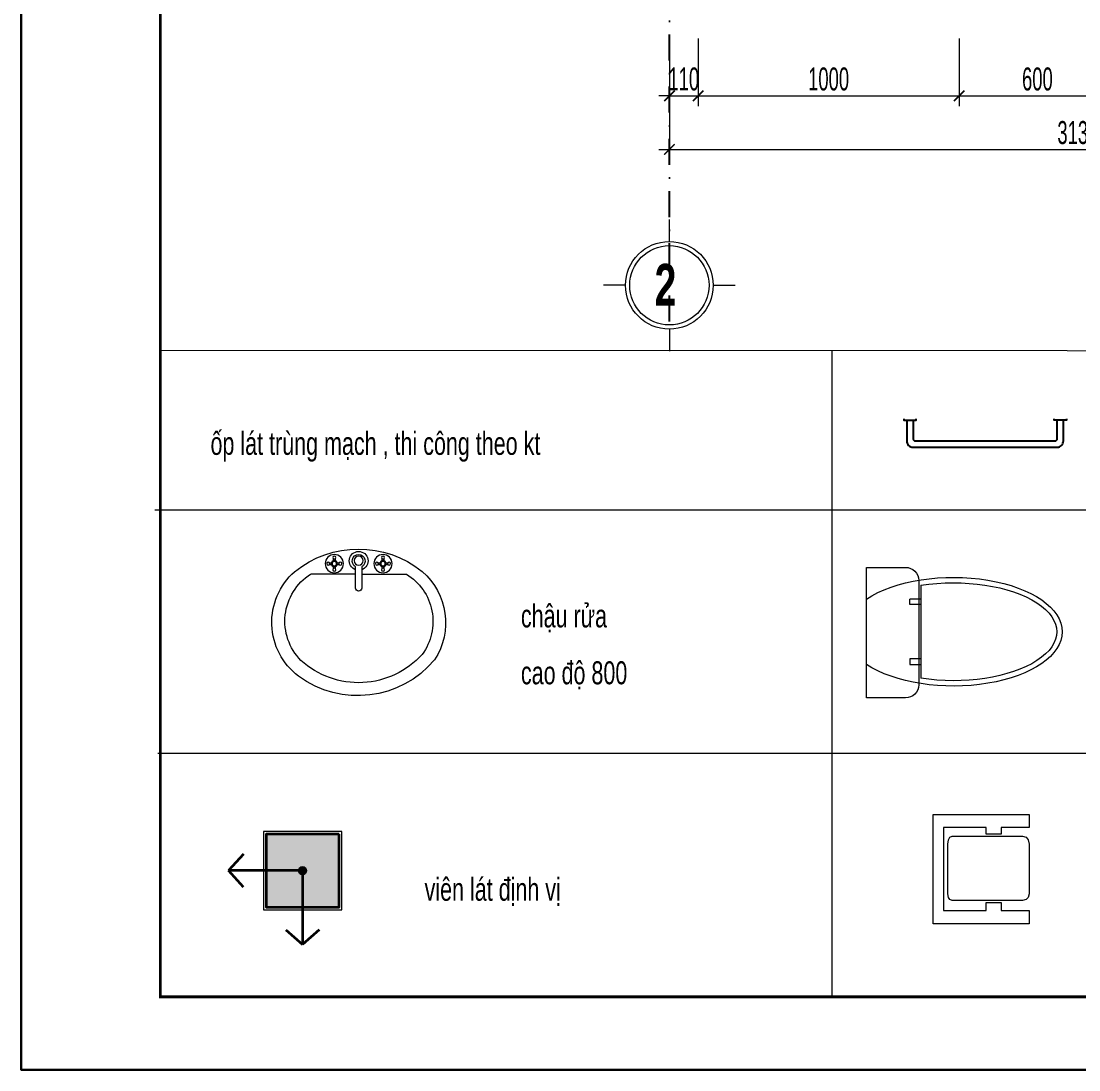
# Model space of a CAD drawing. Header units: inches. Extents: x 274208 to 641690, y -81912 to 129129.
# Drawn here: x 427121 to 431174, y -14890 to -10872 of the extents above; entities that cross this region are included whole.
import ezdxf

# ---------------------------------------------------------------- set-up
doc = ezdxf.new("R2010")
doc.units = ezdxf.units.IN
doc.header["$MEASUREMENT"] = 0
doc.header["$PDMODE"] = 3
doc.linetypes.add('DASHDOT', pattern=[1, 0.5, -0.25, 0, -0.25])
for name, color, linetype, lineweight in [('01.Cut', 255, 'Continuous', 35), ('03.Manh', 251, 'Continuous', 13), ('05.Text', 253, 'Continuous', 18), ('07.Noi that', 169, 'Continuous', 5), ('07.noithat', 250, 'Continuous', 9), ('08.Dim', 156, 'Continuous', 15), ('09.Hatch', 250, 'Continuous', 5), ('10.Text', 254, 'Continuous', 18), ('11.Khung bo', 32, 'Continuous', 50), ('12.Khung', 36, 'Continuous', 25), ('Alliance-manh', 8, 'Continuous', 13)]:
    doc.layers.add(name, color=color, linetype=linetype, lineweight=lineweight)
doc.layers.add('HACH', color=250, linetype='Continuous')
doc.layers.add('TRUC', color=250, linetype='DASHDOT')
doc.layers.add('Tpl_Bound', color=1, linetype='Continuous', plot=False)
doc.styles.add('AVANTHB', font='')
doc.styles.add('TT5_Text Dim', font='hoatbif.shx', dxfattribs={"width": 0.6})
doc.styles.get('AVANTHB').set_extended_font_data('.VnAvantH', bold=True)
doc.dimstyles.new('TT5_Dim 1-40', dxfattribs={"dimscale": 40, "dimtxt": 2.2, "dimasz": 1, "dimexe": 1, "dimexo": 0.5, "dimgap": 0.5, "dimtad": 1, "dimdec": 0, "dimzin": 0, "dimdsep": 46, "dimtxsty": 'TT5_Text Dim', "dimblk": 'ARCHTICK', "dimcen": 0, "dimdle": 1, "dimclrd": 256, "dimclre": 256, "dimclrt": 1, "dimadec": 0, "dimazin": 0, "dimtfac": 0.015, "dimtdec": 0, "dimtix": 1, "dimtmove": 2, "dimatfit": 3, "dimldrblk": 'DOT', "dimfxl": 1, "dimtolj": 1, "dimtzin": 0, "dimlwd": -1, "dimlwe": -1, "dimarcsym": 1})

# ---------------------------------------------------------------- blocks, each defined once
blk = doc.blocks.new('100')
at = {"layer": '11.Khung bo', "const_width": 26.7}
blk.add_lwpolyline([(1860913, -945240), (1860913, -916940), (1896063, -916940), (1896063, -945240)], close=True, dxfattribs=at)
at = {"layer": '12.Khung', "color": 1}
blk.add_lwpolyline([(1901579, -945940), (1901579, -916240), (1859580, -916240), (1859580, -945940)], close=True, dxfattribs=at)
blk = doc.blocks.new('ewefw')
at = {"linetype": 'Continuous', "ltscale": 50}
for p, q in [((-29.8, -53.2), (-29.8, 69.1)), ((-29.8, 69.1), (109.8, 69.1)), ((109.8, 69.1), (109.8, -53.2)), ((93.1, 56), (-13, 56)), ((-13, 56), (-13, 1.7)), ((93.1, 1.7), (93.1, 56)), ((0, 44.9), (0.9, 48)), ((0, -44.9), (0, 44.9)), ((0.9, 48), (3.7, 49.8)), ((3.7, 49.8), (8.4, 50.4)), ((8.4, 50.4), (71.6, 50.4)), ((71.6, 50.4), (77.2, 49.8)), ((77.2, 49.8), (80.7, 48)), ((80.7, 48), (81.9, 44.9)), ((81.9, 44.9), (81.9, -44.9)), ((-13, 1.7), (-2.8, 1.7)), ((-2.8, 1.7), (-2.8, -17.8)), ((84.7, -17.8), (84.7, 1.7)), ((84.7, 1.7), (93.1, 1.7)), ((-2.8, -17.8), (-13, -17.8)), ((-13, -17.8), (-13, -53.2)), ((93.1, -17.8), (84.7, -17.8)), ((93.1, -53.2), (93.1, -17.8)), ((-13, -53.2), (-29.8, -53.2)), ((0.9, -49.5), (0, -44.9)), ((3.7, -52.3), (0.9, -49.5)), ((8.4, -53.2), (3.7, -52.3)), ((71.6, -53.2), (8.4, -53.2)), ((77.2, -52.3), (71.6, -53.2)), ((80.7, -49.5), (77.2, -52.3)), ((81.9, -44.9), (80.7, -49.5)), ((109.8, -53.2), (93.1, -53.2))]:
    blk.add_line(p, q, dxfattribs=at)
blk = doc.blocks.new('A$C3D407474')
for points in [[(0, 60), (0, 55), (60, 55), (60, 60)], [(780, 60), (780, 55), (720, 55), (720, 60)]]:
    blk.add_lwpolyline(points)
for points in [[(15, 55), (15, -45, 0.414214), (45, -75), (735, -75, 0.414214), (765, -45), (765, 55)], [(45, 55), (45, -35, 0.414214), (55, -45), (725, -45, 0.414214), (735, -35), (735, 55)]]:
    blk.add_lwpolyline(points, format="xyb")
blk = doc.blocks.new('dgjhfdfhdfgdfgh')
at = {"layer": '09.Hatch'}
h = blk.add_hatch(dxfattribs=at)
h.set_pattern_fill('AR-SAND', color=256, scale=10, double=1)
h.set_pattern_definition([(37.5, (0, 0), (-0.6299336, 19.2682377), [0, -15.2, 0, -17, 0, -16.25]), (7.5, (0, 0), (17.697767, 28.2214607), [0, -8.2, 0, -13.7, 0, -5.25]), (327.5, (-12.3, 0), (31.1414186, 0.0565905), [0, -5, 0, -18, 0, -23.5]), (317.5, (-12.3, 0), (30.061266, 8.7767556), [0, -2.5, 0, -11.8, 0, -13.5])])
h.paths.add_polyline_path([(262747.6, 235300.6), (263307.6, 235300.6), (263307.6, 235860.6), (262747.6, 235860.6)])
h = blk.add_hatch(color=1, dxfattribs=at)
h.dxf.hatch_style = 1
edge = h.paths.add_edge_path()
edge.add_arc((263027.6, 235580.6), 31.4, 0, 360)
at = {"layer": '01.Cut', "color": 1}
for p, q in [((262900.2, 236033.8), (263027.6, 236147)), ((263027.6, 235611.9), (263027.6, 236147)), ((263155.1, 236033.8), (263027.6, 236147)), ((263480.9, 235708), (263594.1, 235580.6)), ((263059, 235580.6), (263594.1, 235580.6)), ((263480.9, 235453.1), (263594.1, 235580.6))]:
    blk.add_line(p, q, dxfattribs=at)
blk.add_lwpolyline([(262747.6, 235300.6), (263307.6, 235300.6), (263307.6, 235860.6), (262747.6, 235860.6)], close=True, dxfattribs=at)
at = {"layer": '09.Hatch'}
blk.add_lwpolyline([(262727.6, 235280.6), (263327.6, 235280.6), (263327.6, 235880.6), (262727.6, 235880.6)], close=True, dxfattribs=at)
blk.add_circle((263027.6, 235580.6), 31.4, dxfattribs=at)
blk = doc.blocks.new('A$C44375D42')
at = {"layer": '03.Manh'}
for p, q in [((431.3, 208.3), (75.5, 208.3)), ((128.4, 166.7), (128.4, 208.3)), ((149.2, 208.3), (149.2, 166.7)), ((357.6, 208.3), (357.6, 166.7)), ((378.4, 208.3), (378.4, 166.7)), ((149.2, 166.7), (128.4, 166.7)), ((357.6, 166.7), (378.4, 166.7))]:
    blk.add_line(p, q, dxfattribs=at)
blk.add_lwpolyline([(500, 0), (500, 150, 0.414214), (450, 200), (50, 200, 0.414214), (0, 150), (0, 0)], format="xyb", close=True, dxfattribs=at)
for major_axis, ratio, start_param, end_param in [((0, -416.7), 0.5, 0.643501, 5.639684), ((0, -395.8), 0.473683, 1.249496, 5.033665)]:
    blk.add_ellipse((253.4, 333.3), major_axis=major_axis, ratio=ratio, start_param=start_param, end_param=end_param, dxfattribs=at)
blk = doc.blocks.new('A$C1CC355C6')
at = {"layer": '07.Noi that'}
for p, q in [((71.9, 8.3), (71.9, 137.4)), ((33.3, 71.8), (28, 71.8)), ((28, 67.4), (33.3, 67.4)), ((39.6, 83.3), (39.6, 78.1)), ((39.6, 61.1), (39.6, 55.9)), ((43.9, 83.3), (43.9, 78.1)), ((43.9, 61.1), (43.9, 55.9)), ((55.5, 71.8), (50.2, 71.8)), ((50.2, 67.4), (55.5, 67.4)), ((111.8, 8.3), (50.5, 8.3)), ((50.5, -9.2), (111.8, -9.2)), ((71.9, -9.2), (71.9, -137.6)), ((39.6, -56.7), (39.6, -61.9)), ((43.9, -56.7), (43.9, -61.9)), ((33.3, -68.2), (28, -68.2)), ((28, -72.6), (33.3, -72.6)), ((39.6, -78.9), (39.6, -84.1)), ((43.9, -78.9), (43.9, -84.1)), ((55.5, -68.2), (50.2, -68.2)), ((50.2, -72.6), (55.5, -72.6))]:
    blk.add_line(p, q, dxfattribs=at)
for centre, radius in [((41.8, 69.6), 26.2), ((41.8, 87.1), 4.37), ((24.3, 69.6), 4.37), ((41.8, 69.6), 8.75), ((41.8, 69.6), 6.56), ((59.3, 69.6), 4.38), ((41.8, 52.1), 4.37), ((33, -0.4), 13.1), ((41.8, -70.4), 26.2), ((41.8, -52.9), 4.37), ((24.3, -70.4), 4.37), ((41.8, -70.4), 8.75), ((41.8, -70.4), 6.56), ((41.8, -87.9), 4.37), ((59.3, -70.4), 4.38)]:
    blk.add_circle(centre, radius, dxfattribs=at)
for centre, radius, start, end in [((210.5, 54.2), 195, 37.4317, 138.3129), ((293, 0), 293, 141.1241, 218.6137), ((207.3, 50.6), 160.9, 45.6391, 147.3099), ((137.8, -0.3), 246.1, 312.0945, 42.3528), ((132.8, 2.3), 288.3, 309.9717, 36.2438), ((33.7, -0.4), 27, 18.9246, 341.0754), ((34.1, -0.4), 18.6, 28.0737, 331.9263), ((111.8, -0.4), 8.75, 270.005, 89.995), ((208.1, -54.3), 159.7, 211.4116, 306.3712), ((211.7, -54.8), 195.4, 220.9441, 302.9876)]:
    blk.add_arc(centre, radius, start, end, dxfattribs=at)
blk = doc.blocks.new('_ARCHTICK')
at = {"color": 0, "linetype": 'ByBlock', "const_width": 0.15}
blk.add_lwpolyline([(-0.5, -0.5), (0.5, 0.5)], dxfattribs=at)
blk = doc.blocks.new('*D1133')
at = {"layer": '08.Dim', "transparency": 16777216}
for p, q in [((429605.1, -10938.2), (429605.1, -11198.3)), ((429715.1, -10938.2), (429715.1, -11198.3)), ((429605.1, -11158.3), (429565.1, -11158.3)), ((429605.1, -11158.3), (429715.1, -11158.3)), ((429715.1, -11158.3), (429755.1, -11158.3))]:
    blk.add_line(p, q, dxfattribs=at)
at = {"layer": 'Defpoints', "color": 0, "transparency": 16777216}
for p in [(429605.1, -10918.2), (429715.1, -10918.2), (429715.1, -11158.3)]:
    blk.add_point(p, dxfattribs=at)
at = {"layer": '08.Dim', "transparency": 16777216, "xscale": 40, "yscale": 40, "zscale": 40}
blk.add_blockref('_ARCHTICK', (429605.1, -11158.3), dxfattribs=at)
at = {"layer": '08.Dim', "transparency": 16777216, "xscale": 40, "yscale": 40, "zscale": 40, "rotation": 180}
blk.add_blockref('_ARCHTICK', (429715.1, -11158.3), dxfattribs=at)
at = {"layer": '08.Dim', "color": 1, "transparency": 16777216, "insert": (429660.1, -11094.3), "char_height": 88, "attachment_point": 5, "style": 'TT5_Text Dim'}
blk.add_mtext('\\A1;110', dxfattribs=at)
blk = doc.blocks.new('_DOT')
at = {"color": 1, "linetype": 'ByBlock'}
blk.add_line((-0.5, 0), (-1, 0), dxfattribs=at)
at = {"color": 1, "linetype": 'ByBlock', "const_width": 0.5}
blk.add_lwpolyline([(-0.25, 0, 1), (0.25, 0, 1)], format="xyb", close=True, dxfattribs=at)
blk = doc.blocks.new('*D1134')
at = {"layer": '08.Dim', "transparency": 16777216}
for p, q in [((429715.1, -10938.2), (429715.1, -11198.3)), ((430715.1, -10938.2), (430715.1, -11198.3)), ((429675.1, -11158.3), (430755.1, -11158.3))]:
    blk.add_line(p, q, dxfattribs=at)
at = {"layer": 'Defpoints', "color": 0, "transparency": 16777216}
for p in [(429715.1, -10918.2), (430715.1, -10918.2), (430715.1, -11158.3)]:
    blk.add_point(p, dxfattribs=at)
at = {"layer": '08.Dim', "transparency": 16777216, "xscale": 40, "yscale": 40, "zscale": 40, "rotation": 180}
blk.add_blockref('_ARCHTICK', (429715.1, -11158.3), dxfattribs=at)
at = {"layer": '08.Dim', "transparency": 16777216, "xscale": 40, "yscale": 40, "zscale": 40}
blk.add_blockref('_ARCHTICK', (430715.1, -11158.3), dxfattribs=at)
at = {"layer": '08.Dim', "color": 1, "transparency": 16777216, "insert": (430215.1, -11094.3), "char_height": 88, "attachment_point": 5, "style": 'TT5_Text Dim'}
blk.add_mtext('\\A1;1000', dxfattribs=at)
blk = doc.blocks.new('*D1135')
at = {"layer": '08.Dim', "transparency": 16777216}
for p, q in [((430715.1, -10938.2), (430715.1, -11198.3)), ((431315.1, -10938.2), (431315.1, -11198.3)), ((430675.1, -11158.3), (431355.1, -11158.3))]:
    blk.add_line(p, q, dxfattribs=at)
at = {"layer": 'Defpoints', "color": 0, "transparency": 16777216}
for p in [(430715.1, -10918.2), (431315.1, -10918.2), (431315.1, -11158.3)]:
    blk.add_point(p, dxfattribs=at)
at = {"layer": '08.Dim', "transparency": 16777216, "xscale": 40, "yscale": 40, "zscale": 40, "rotation": 180}
blk.add_blockref('_ARCHTICK', (430715.1, -11158.3), dxfattribs=at)
at = {"layer": '08.Dim', "transparency": 16777216, "xscale": 40, "yscale": 40, "zscale": 40}
blk.add_blockref('_ARCHTICK', (431315.1, -11158.3), dxfattribs=at)
at = {"layer": '08.Dim', "color": 1, "transparency": 16777216, "insert": (431015.1, -11094.3), "char_height": 88, "attachment_point": 5, "style": 'TT5_Text Dim'}
blk.add_mtext('\\A1;600', dxfattribs=at)
blk = doc.blocks.new('*D1138')
at = {"layer": '08.Dim', "transparency": 16777216}
for p, q in [((429605.1, -10938.2), (429605.1, -11403.6)), ((432735.1, -10938.2), (432735.1, -11403.6)), ((429565.1, -11363.6), (432775.1, -11363.6))]:
    blk.add_line(p, q, dxfattribs=at)
at = {"layer": 'Defpoints', "color": 0, "transparency": 16777216}
for p in [(429605.1, -10918.2), (432735.1, -10918.2), (432735.1, -11363.6)]:
    blk.add_point(p, dxfattribs=at)
at = {"layer": '08.Dim', "transparency": 16777216, "xscale": 40, "yscale": 40, "zscale": 40, "rotation": 180}
blk.add_blockref('_ARCHTICK', (429605.1, -11363.6), dxfattribs=at)
at = {"layer": '08.Dim', "transparency": 16777216, "xscale": 40, "yscale": 40, "zscale": 40}
blk.add_blockref('_ARCHTICK', (432735.1, -11363.6), dxfattribs=at)
at = {"layer": '08.Dim', "color": 1, "transparency": 16777216, "insert": (431170.1, -11299.6), "char_height": 88, "attachment_point": 5, "style": 'TT5_Text Dim'}
blk.add_mtext('\\A1;3130', dxfattribs=at)
blk = doc.blocks.new('DANHTRUC')
for p, q in [((980383, -947347), (980383, -947137)), ((979963, -947767), (979753, -947767)), ((980803, -947767), (981013, -947767)), ((980383, -948187), (980383, -948397))]:
    blk.add_line(p, q)
for radius in [420, 380]:
    blk.add_circle((980383, -947767), radius)

msp = doc.modelspace()

# ---------------------------------------------------------------- linework, layer by layer
at = {"layer": 'Alliance-manh', "ltscale": 2}
for p, q in [((430229.1, -14610.2), (430229.1, -12134.3)), ((427633.1, -12744.9), (432780.2, -12744.9)), ((427645.2, -13676.8), (430713.3, -13676.8)), ((430713.3, -13676.8), (434602.8, -13676.8))]:
    msp.add_line(p, q, dxfattribs=at)
msp.add_lwpolyline([(434602.8, -14610.2), (434602.8, -12136.9), (427654.7, -12134.3)], dxfattribs=at)
at = {"layer": 'Tpl_Bound', "color": 1}
msp.add_lwpolyline([(427121.3, -14890.2), (427121.3, -3010.3), (443921.2, -3010.3), (443921.2, -14890.2)], close=True, dxfattribs=at)
at = {"layer": 'TRUC', "ltscale": 200}
msp.add_line((429605.1, -12023.2), (429605.1, -7656.7), dxfattribs=at)

# ---------------------------------------------------------------- block references
at = {"layer": '03.Manh', "xscale": -1.333333333333333, "yscale": 1.333333333333333, "zscale": 1.333333333333333, "rotation": 90}
msp.add_blockref('A$C1CC355C6', (428413.9, -12895), dxfattribs=at)
at = {"layer": '03.Manh', "xscale": -1, "rotation": 270}
msp.add_blockref('A$C44375D42', (430360.2, -13465), dxfattribs=at)
at = {"layer": '05.Text', "xscale": 0.4, "yscale": 0.4, "zscale": 0.4}
for name, p in [('100', (-316710.5, 363485.7)), ('DANHTRUC', (37451.7, 367222.5))]:
    msp.add_blockref(name, p, dxfattribs=at)
at = {"layer": '07.noithat', "xscale": 3, "yscale": 3, "zscale": 3, "rotation": 90.00000000000001}
msp.add_blockref('ewefw', (430823.4, -14240.8), dxfattribs=at)
at = {"layer": '09.Hatch', "xscale": 0.5, "yscale": 0.5, "zscale": 0.5, "rotation": 180}
msp.add_blockref('dgjhfdfhdfgdfgh', (559713.3, 103663.3), dxfattribs=at)
at = {"layer": 'HACH', "xscale": 0.8000000000465661, "yscale": 0.8000000000465661, "zscale": 0.8000000000465661}
msp.add_blockref('A$C3D407474', (430502.8, -12444.5), dxfattribs=at)

# ---------------------------------------------------------------- texts
at = {"layer": '05.Text', "style": 'AVANTHB', "width": 0.7}
msp.add_text('2', height=160, dxfattribs=at).set_placement((429548.4, -11962.3))
at = {"layer": '10.Text', "style": 'TT5_Text Dim', "width": 0.7}
for s, p in [('èp l¸t trïng m¹ch , thi c«ng theo kt', (427846.8, -12533.9)), ('chËu röa ', (429036.2, -13195)), ('cao ®é 800', (429036.2, -13413)), ('viªn l¸t ®Þnh vÞ', (428667.1, -14242.4))]:
    msp.add_text(s, height=88, dxfattribs=at).set_placement(p)

# ---------------------------------------------------------------- dimensions: what is measured, and where the dimension line sits
at = {"layer": '08.Dim'}
for base, p1, p2, picture, middle in [((429715.1, -11158.3), (429605.1, -10918.2), (429715.1, -10918.2), '*D1133', (429660.1, -11094.3)), ((432735.1, -11363.6), (429605.1, -10918.2), (432735.1, -10918.2), '*D1138', (431170.1, -11299.6)), ((430715.1, -11158.3), (429715.1, -10918.2), (430715.1, -10918.2), '*D1134', (430215.1, -11094.3)), ((431315.1, -11158.3), (430715.1, -10918.2), (431315.1, -10918.2), '*D1135', (431015.1, -11094.3))]:
    dim = msp.add_linear_dim(base=base, p1=p1, p2=p2, dimstyle='TT5_Dim 1-40', dxfattribs=at)
    dim.commit()
    dim.dimension.update_dxf_attribs({"geometry": picture, "text_midpoint": middle})

doc.saveas('drawing.dxf')
